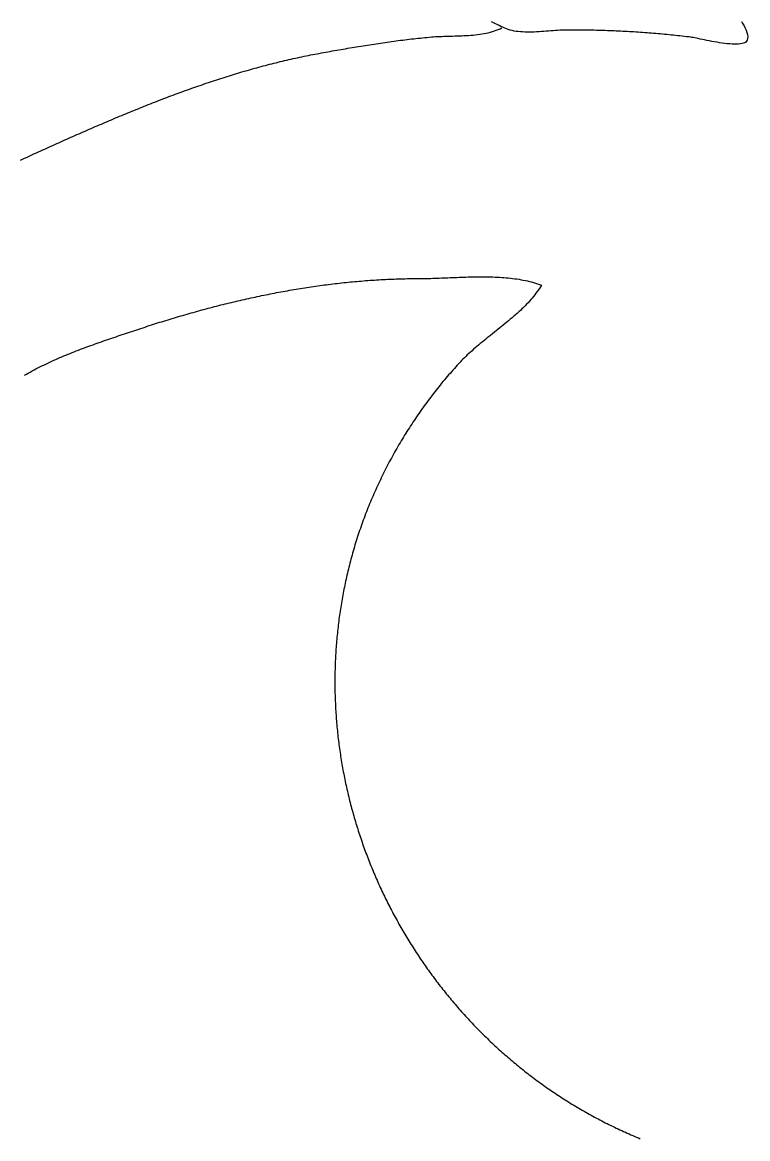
# Model space of a CAD drawing. Header units: millimetres. Extents: x 60 to 2307, y 40 to 1509.
# Drawn here: x 1428 to 1758, y 360 to 868 of the extents above; entities that cross this region are included whole.
import ezdxf

# ---------------------------------------------------------------- set-up
doc = ezdxf.new("R2010")
doc.units = ezdxf.units.MM
doc.layers.add('0_0_0', color=3, linetype='Continuous')

msp = doc.modelspace()

# ---------------------------------------------------------------- linework, layer by layer
at = {"layer": '0_0_0'}
for points in [[(1427.243, 804.8311), (1428.151, 805.2554), (1429.0594, 805.6789), (1429.9684, 806.1017), (1430.8778, 806.5236), (1431.7876, 806.9446), (1432.698, 807.3648), (1433.6089, 807.7842), (1434.5203, 808.2026), (1435.4322, 808.6202), (1436.3446, 809.0369), (1437.2576, 809.4527), (1438.1712, 809.8675), (1439.0853, 810.2814), (1440, 810.6944), (1440.9172, 811.1076), (1441.8346, 811.5205), (1442.7522, 811.9329), (1443.67, 812.345), (1444.5881, 812.7566), (1445.5064, 813.1677), (1446.4249, 813.5783), (1447.3437, 813.9884), (1448.2627, 814.3979), (1449.1819, 814.807), (1450.1014, 815.2154), (1451.0212, 815.6232), (1451.9413, 816.0304), (1452.8616, 816.4369), (1453.7822, 816.8428), (1454.7031, 817.248), (1455.6243, 817.6525), (1456.5458, 818.0562), (1457.4675, 818.4592), (1458.3896, 818.8614), (1459.312, 819.2629), (1460.2348, 819.6635), (1461.1578, 820.0632), (1462.0812, 820.4621), (1463.0049, 820.8601), (1463.929, 821.2572), (1464.8534, 821.6534), (1465.7781, 822.0486), (1466.7033, 822.4428), (1467.6288, 822.8361), (1468.5546, 823.2283), (1469.4809, 823.6195), (1470.4075, 824.0096), (1471.3345, 824.3986), (1472.2619, 824.7866), (1473.1897, 825.1734), (1474.1179, 825.5591), (1475.0466, 825.9436), (1475.9756, 826.3269), (1476.9051, 826.709), (1477.835, 827.0898), (1478.7653, 827.4695), (1479.696, 827.8478), (1480.6273, 828.2248), (1481.5589, 828.6005), (1482.4911, 828.9749), (1483.4236, 829.3479), (1484.3567, 829.7195), (1485.2902, 830.0897), (1486.2242, 830.4584), (1487.1587, 830.8258), (1488.0937, 831.1916), (1489.0292, 831.556), (1489.9652, 831.9188), (1490.9017, 832.2801), (1491.8387, 832.6398), (1492.7762, 832.9979), (1493.7143, 833.3545), (1494.6529, 833.7094), (1495.592, 834.0627), (1496.5317, 834.4143), (1497.4719, 834.7642), (1498.4127, 835.1123), (1499.354, 835.4588), (1500.2959, 835.8035), (1501.2384, 836.1464), (1502.1815, 836.4875), (1503.1251, 836.8268), (1504.0693, 837.1643), (1505.0141, 837.4998), (1505.9596, 837.8335), (1506.9056, 838.1653), (1507.8522, 838.4952), (1508.7995, 838.8231), (1509.7474, 839.149), (1510.6959, 839.4729), (1511.645, 839.7948), (1512.5948, 840.1147), (1513.5452, 840.4325), (1514.4963, 840.7482), (1515.448, 841.0618), (1516.4004, 841.3733), (1517.3535, 841.6826), (1518.3073, 841.9898), (1519.2617, 842.2947), (1520.2168, 842.5975), (1521.1726, 842.898), (1522.1291, 843.1963), (1523.0863, 843.4923), (1524.0442, 843.7859), (1525.0029, 844.0773), (1525.9622, 844.3663), (1526.9223, 844.6529), (1527.8831, 844.9372), (1528.8446, 845.219), (1529.8069, 845.4984), (1530.77, 845.7754), (1531.7338, 846.0498), (1532.6983, 846.3218), (1533.6636, 846.5913), (1534.6297, 846.8582), (1535.5966, 847.1225), (1536.5643, 847.3843), (1537.5327, 847.6435), (1538.5019, 847.9), (1539.472, 848.1539), (1540.4428, 848.4051), (1541.4145, 848.6536), (1542.387, 848.8994), (1543.3603, 849.1424), (1544.3344, 849.3827), (1545.3094, 849.6202), (1546.2852, 849.8549), (1547.2618, 850.0868), (1548.2393, 850.3159), (1549.2177, 850.542), (1550.1969, 850.7653), (1551.177, 850.9857), (1552.158, 851.2031), (1553.1398, 851.4176), (1554.1226, 851.6291), (1555.1062, 851.8376), (1556.0907, 852.0431), (1557.0761, 852.2455), (1558.0625, 852.4449), (1559.0497, 852.6412), (1560.0379, 852.8344), (1561.027, 853.0244), (1562.0171, 853.2113), (1563.008, 853.395), (1564, 853.5756), (1564.9889, 853.7537), (1565.9788, 853.9315), (1566.9693, 854.109), (1567.9607, 854.2861), (1568.9528, 854.4627), (1569.9456, 854.6388), (1570.9391, 854.8142), (1571.9333, 854.989), (1572.9281, 855.1631), (1573.9235, 855.3363), (1574.9196, 855.5087), (1575.9162, 855.6801), (1576.9134, 855.8505), (1577.9112, 856.0198), (1578.9094, 856.188), (1579.9082, 856.355), (1580.9074, 856.5206), (1581.907, 856.685), (1582.9071, 856.8479), (1583.9076, 857.0094), (1584.9085, 857.1693), (1585.9097, 857.3275), (1586.9113, 857.4841), (1587.9131, 857.639), (1588.9153, 857.792), (1589.9177, 857.9432), (1590.9204, 858.0924), (1591.9233, 858.2396), (1592.9264, 858.3847), (1593.9297, 858.5276), (1594.9331, 858.6684), (1595.9367, 858.8068), (1596.9404, 858.9429), (1597.9441, 859.0766), (1598.948, 859.2078), (1599.9518, 859.3365), (1600.9557, 859.4625), (1601.9596, 859.5858), (1602.9635, 859.7064), (1603.9673, 859.8242), (1604.9711, 859.9391), (1605.9748, 860.051), (1606.9783, 860.1599), (1607.9817, 860.2657), (1608.985, 860.3683), (1609.9881, 860.4678), (1610.9909, 860.5639), (1611.9936, 860.6567), (1612.996, 860.7461), (1613.9981, 860.8319), (1615, 860.9143), (1615.8958, 860.98), (1616.8118, 861.0359), (1617.7464, 861.0833), (1618.698, 861.1236), (1619.6652, 861.1582), (1620.6463, 861.1884), (1621.6398, 861.2157), (1622.6443, 861.2415), (1623.658, 861.2671), (1624.6796, 861.2939), (1625.7074, 861.3233), (1626.7399, 861.3567), (1627.7756, 861.3955), (1628.8129, 861.4411), (1629.8502, 861.4948), (1630.8861, 861.5581), (1631.919, 861.6323), (1632.9473, 861.7188), (1633.9695, 861.819), (1634.9841, 861.9343), (1635.9894, 862.0661), (1636.984, 862.2158), (1637.9664, 862.3847), (1638.9349, 862.5742), (1639.888, 862.7858), (1640.8243, 863.0207), (1641.742, 863.2805), (1642.6398, 863.5665), (1643.516, 863.88), (1644.3691, 864.2225), (1645.1976, 864.5954), (1646, 865)], [(1755.0579, 867.8086), (1755.6101, 866.8554), (1756.1464, 865.87), (1756.6445, 864.8675), (1757.0822, 863.8628), (1757.4371, 862.871), (1757.6868, 861.9071), (1757.809, 860.986), (1757.7814, 860.1228), (1757.5817, 859.3325), (1757.3369, 858.9024), (1756.9721, 858.5391), (1756.4955, 858.2389), (1755.9153, 857.9982), (1755.24, 857.8133), (1754.4776, 857.6806), (1753.6366, 857.5965), (1752.7252, 857.5574), (1751.7518, 857.5597), (1750.7245, 857.5997), (1749.6517, 857.6739), (1748.5416, 857.7785), (1747.4026, 857.91), (1746.2429, 858.0648), (1745.0708, 858.2392), (1743.8946, 858.4296), (1742.7226, 858.6325), (1741.563, 858.8441), (1740.4242, 859.0608), (1739.3145, 859.2791), (1738.242, 859.4953), (1737.2152, 859.7058), (1736.2422, 859.9069), (1735.3314, 860.0951), (1734.4911, 860.2668), (1733.7295, 860.4182), (1733.0549, 860.5458), (1732.4756, 860.646), (1732, 860.7152), (1731.0069, 860.8374), (1730.0133, 860.9572), (1729.0192, 861.0744), (1728.0247, 861.1891), (1727.0297, 861.3013), (1726.0343, 861.4111), (1725.0384, 861.5184), (1724.0421, 861.6232), (1723.0455, 861.7256), (1722.0484, 861.8255), (1721.051, 861.9231), (1720.0532, 862.0182), (1719.0551, 862.1109), (1718.0566, 862.2012), (1717.0578, 862.2892), (1716.0587, 862.3748), (1715.0593, 862.4581), (1714.0597, 862.539), (1713.0597, 862.6176), (1712.0596, 862.6939), (1711.0591, 862.7679), (1710.0585, 862.8396), (1709.0576, 862.909), (1708.0566, 862.9761), (1707.0554, 863.041), (1706.054, 863.1037), (1705.0524, 863.1641), (1704.0507, 863.2223), (1703.0489, 863.2783), (1702.0469, 863.3321), (1701.0449, 863.3837), (1700.0427, 863.4332), (1699.0405, 863.4805), (1698.0382, 863.5256), (1697.0359, 863.5686), (1696.0335, 863.6095), (1695.0312, 863.6483), (1694.0288, 863.685), (1693.0264, 863.7196), (1692.024, 863.7521), (1691.0217, 863.7826), (1690.0194, 863.811), (1689.0172, 863.8373), (1688.015, 863.8617), (1687.013, 863.884), (1686.011, 863.9043), (1685.0092, 863.9227), (1684.0075, 863.939), (1683.0059, 863.9534), (1682.0045, 863.9658), (1681.0032, 863.9763), (1680.0021, 863.9848), (1679.0013, 863.9915), (1678.0006, 863.9962), (1677.0002, 863.999), (1676, 864), (1675.1386, 863.9909), (1674.2433, 863.9651), (1673.3169, 863.9248), (1672.362, 863.8721), (1671.3815, 863.8092), (1670.3783, 863.7382), (1669.3549, 863.6613), (1668.3144, 863.5807), (1667.2593, 863.4985), (1666.1926, 863.4168), (1665.117, 863.3379), (1664.0353, 863.2639), (1662.9502, 863.197), (1661.8646, 863.1393), (1660.7813, 863.0929), (1659.703, 863.0601), (1658.6325, 863.043), (1657.5726, 863.0437), (1656.5261, 863.0645), (1655.4958, 863.1074), (1654.4844, 863.1747), (1653.4948, 863.2684), (1652.5297, 863.3909), (1651.5919, 863.5441), (1650.6842, 863.7303), (1649.8094, 863.9516), (1648.9703, 864.2103), (1648.1697, 864.5084), (1647.3217, 864.8629), (1646.4734, 865.2343), (1645.6249, 865.6221), (1644.7763, 866.0259), (1643.9277, 866.4451), (1643.0792, 866.8794), (1642.2309, 867.3283), (1641.3829, 867.7914)], [(1429, 707), (1429.8555, 707.4927), (1430.7161, 707.9793), (1431.5817, 708.4596), (1432.4522, 708.934), (1433.3273, 709.4025), (1434.2071, 709.8651), (1435.0913, 710.3221), (1435.9797, 710.7735), (1436.8724, 711.2194), (1437.769, 711.6599), (1438.6696, 712.0952), (1439.5739, 712.5253), (1440.4818, 712.9503), (1441.3932, 713.3705), (1442.3079, 713.7858), (1443.2258, 714.1964), (1444.1468, 714.6023), (1445.0707, 715.0038), (1445.9975, 715.4009), (1446.9268, 715.7937), (1447.8587, 716.1823), (1448.793, 716.5669), (1449.7295, 716.9475), (1450.6682, 717.3243), (1451.6088, 717.6973), (1452.5512, 718.0667), (1453.4954, 718.4326), (1454.4411, 718.795), (1455.3882, 719.1542), (1456.3366, 719.5101), (1457.2862, 719.863), (1458.2368, 720.2129), (1459.1883, 720.5599), (1460.1405, 720.9042), (1461.0933, 721.2458), (1462.0466, 721.5849), (1463.0002, 721.9215), (1463.954, 722.2558), (1464.9079, 722.5879), (1465.8617, 722.9179), (1466.8152, 723.2459), (1467.7684, 723.572), (1468.7212, 723.8964), (1469.6733, 724.219), (1470.6246, 724.5401), (1471.5751, 724.8597), (1472.5245, 725.178), (1473.4727, 725.4951), (1474.4196, 725.811), (1475.3651, 726.1259), (1476.309, 726.4399), (1477.2512, 726.7531), (1478.1915, 727.0655), (1479.1298, 727.3775), (1480.066, 727.6889), (1481, 728), (1481.9436, 728.3136), (1482.8881, 728.6257), (1483.8332, 728.9362), (1484.779, 729.2451), (1485.7256, 729.5524), (1486.6728, 729.8581), (1487.6208, 730.1621), (1488.5694, 730.4645), (1489.5187, 730.7652), (1490.4688, 731.0643), (1491.4194, 731.3616), (1492.3708, 731.6573), (1493.3228, 731.9512), (1494.2755, 732.2434), (1495.2289, 732.5339), (1496.1829, 732.8226), (1497.1375, 733.1096), (1498.0928, 733.3948), (1499.0487, 733.6782), (1500.0053, 733.9597), (1500.9625, 734.2395), (1501.9203, 734.5175), (1502.8788, 734.7936), (1503.8378, 735.0678), (1504.7975, 735.3402), (1505.7577, 735.6107), (1506.7186, 735.8793), (1507.6801, 736.146), (1508.6421, 736.4107), (1509.6048, 736.6736), (1510.568, 736.9345), (1511.5318, 737.1934), (1512.4962, 737.4504), (1513.4611, 737.7054), (1514.4266, 737.9584), (1515.3927, 738.2094), (1516.3593, 738.4583), (1517.3264, 738.7052), (1518.2941, 738.9501), (1519.2624, 739.1929), (1520.2312, 739.4337), (1521.2005, 739.6724), (1522.1703, 739.9089), (1523.1406, 740.1434), (1524.1115, 740.3757), (1525.0828, 740.6059), (1526.0547, 740.8339), (1527.0271, 741.0598), (1527.9999, 741.2835), (1528.9733, 741.505), (1529.9471, 741.7243), (1530.9215, 741.9414), (1531.8962, 742.1563), (1532.8715, 742.3689), (1533.8472, 742.5793), (1534.8234, 742.7874), (1535.8001, 742.9932), (1536.7772, 743.1967), (1537.7547, 743.398), (1538.7327, 743.5969), (1539.7111, 743.7935), (1540.69, 743.9877), (1541.6693, 744.1796), (1542.649, 744.3691), (1543.6291, 744.5563), (1544.6097, 744.741), (1545.5906, 744.9234), (1546.572, 745.1033), (1547.5537, 745.2808), (1548.5358, 745.4558), (1549.5184, 745.6284), (1550.5013, 745.7985), (1551.4846, 745.9662), (1552.4682, 746.1313), (1553.4523, 746.2939), (1554.4367, 746.454), (1555.4215, 746.6116), (1556.4066, 746.7666), (1557.392, 746.9191), (1558.3779, 747.069), (1559.364, 747.2163), (1560.3505, 747.361), (1561.3373, 747.503), (1562.3245, 747.6425), (1563.3119, 747.7793), (1564.2997, 747.9135), (1565.2878, 748.045), (1566.2762, 748.1738), (1567.2649, 748.3), (1568.2539, 748.4234), (1569.2432, 748.5442), (1570.2328, 748.6622), (1571.2227, 748.7774), (1572.2128, 748.8899), (1573.2033, 748.9997), (1574.1939, 749.1066), (1575.1849, 749.2108), (1576.1761, 749.3122), (1577.1676, 749.4107), (1578.1593, 749.5064), (1579.1513, 749.5993), (1580.1435, 749.6893), (1581.1359, 749.7765), (1582.1286, 749.8608), (1583.1214, 749.9421), (1584.1146, 750.0206), (1585.1079, 750.0962), (1586.1014, 750.1688), (1587.0952, 750.2384), (1588.0891, 750.3052), (1589.0833, 750.3689), (1590.0776, 750.4297), (1591.0721, 750.4874), (1592.0668, 750.5422), (1593.0617, 750.5939), (1594.0567, 750.6426), (1595.052, 750.6882), (1596.0473, 750.7308), (1597.0429, 750.7703), (1598.0386, 750.8067), (1599.0344, 750.84), (1600.0304, 750.8703), (1601.0265, 750.8973), (1602.0228, 750.9213), (1603.0192, 750.9421), (1604.0157, 750.9597), (1605.0123, 750.9742), (1606.0091, 750.9854), (1607.0059, 750.9935), (1608.0029, 750.9983), (1609, 751), (1609.9231, 751.0028), (1610.8543, 751.0112), (1611.7933, 751.0247), (1612.7398, 751.0428), (1613.6934, 751.0652), (1614.6538, 751.0914), (1615.6207, 751.121), (1616.5937, 751.1536), (1617.5725, 751.1887), (1618.5568, 751.226), (1619.5462, 751.265), (1620.5404, 751.3053), (1621.5391, 751.3465), (1622.5419, 751.3882), (1623.5485, 751.4299), (1624.5586, 751.4712), (1625.5718, 751.5118), (1626.5879, 751.5511), (1627.6064, 751.5888), (1628.6271, 751.6244), (1629.6496, 751.6576), (1630.6736, 751.6879), (1631.6987, 751.7148), (1632.7246, 751.7381), (1633.7511, 751.7571), (1634.7776, 751.7717), (1635.8041, 751.7812), (1636.83, 751.7853), (1637.855, 751.7836), (1638.8789, 751.7756), (1639.9013, 751.7609), (1640.9218, 751.7392), (1641.9402, 751.71), (1642.956, 751.6728), (1643.9691, 751.6273), (1644.9789, 751.573), (1645.9853, 751.5095), (1646.9878, 751.4365), (1647.9862, 751.3534), (1648.9801, 751.2598), (1649.9691, 751.1554), (1650.953, 751.0397), (1651.9314, 750.9123), (1652.904, 750.7728), (1653.8704, 750.6207), (1654.8304, 750.4556), (1655.7835, 750.2772), (1656.7295, 750.085), (1657.668, 749.8786), (1658.5986, 749.6575), (1659.5212, 749.4213), (1660.4352, 749.1697), (1661.3404, 748.9022), (1662.2365, 748.6183), (1663.1231, 748.3177), (1664, 748), (1663.5589, 747.2445), (1663.0931, 746.4946), (1662.6034, 745.7502), (1662.0907, 745.0112), (1661.5558, 744.2773), (1660.9996, 743.5485), (1660.4229, 742.8246), (1659.8266, 742.1054), (1659.2115, 741.3908), (1658.5785, 740.6807), (1657.9284, 739.975), (1657.2621, 739.2734), (1656.5804, 738.5759), (1655.8843, 737.8822), (1655.1744, 737.1923), (1654.4517, 736.5061), (1653.7171, 735.8233), (1652.9714, 735.1438), (1652.2154, 734.4675), (1651.45, 733.7942), (1650.6761, 733.1239), (1649.8944, 732.4563), (1649.1059, 731.7913), (1648.3115, 731.1288), (1647.5118, 730.4686), (1646.7079, 729.8106), (1645.9005, 729.1546), (1645.0906, 728.5005), (1644.2789, 727.8482), (1643.4663, 727.1975), (1642.6537, 726.5483), (1641.8419, 725.9004), (1641.0318, 725.2536), (1640.2241, 724.6079), (1639.4199, 723.9631), (1638.6199, 723.3191), (1637.825, 722.6756), (1637.036, 722.0327), (1636.2537, 721.39), (1635.4791, 720.7475), (1634.713, 720.1051), (1633.9563, 719.4626), (1633.2097, 718.8198), (1632.4741, 718.1766), (1631.7505, 717.5329), (1631.0395, 716.8885), (1630.3422, 716.2433), (1629.6594, 715.5971), (1628.9918, 714.9498), (1628.3403, 714.3013), (1627.7059, 713.6514), (1627.0894, 713), (1626.4205, 712.2781), (1625.7547, 711.5524), (1625.092, 710.8229), (1624.4324, 710.0897), (1623.7758, 709.3527), (1623.1224, 708.612), (1622.4721, 707.8676), (1621.8249, 707.1195), (1621.181, 706.3678), (1620.5402, 705.6126), (1619.9026, 704.8538), (1619.2683, 704.0915), (1618.6373, 703.3257), (1618.0095, 702.5564), (1617.385, 701.7837), (1616.7638, 701.0077), (1616.1459, 700.2282), (1615.5314, 699.4455), (1614.9203, 698.6594), (1614.3126, 697.8701), (1613.7082, 697.0775), (1613.1073, 696.2818), (1612.5099, 695.4829), (1611.9159, 694.6808), (1611.3255, 693.8757), (1610.7385, 693.0675), (1610.1551, 692.2562), (1609.5752, 691.442), (1608.9988, 690.6247), (1608.4261, 689.8046), (1607.857, 688.9815), (1607.2915, 688.1555), (1606.7297, 687.3267), (1606.1715, 686.4951), (1605.617, 685.6607), (1605.0662, 684.8236), (1604.5191, 683.9837), (1603.9758, 683.1412), (1603.4363, 682.296), (1602.9005, 681.4482), (1602.3686, 680.5977), (1601.8405, 679.7448), (1601.3162, 678.8893), (1600.7958, 678.0313), (1600.2792, 677.1709), (1599.7666, 676.308), (1599.2579, 675.4428), (1598.7531, 674.5752), (1598.2523, 673.7052), (1597.7555, 672.833), (1597.2627, 671.9584), (1596.7739, 671.0817), (1596.2892, 670.2027), (1595.8085, 669.3216), (1595.3319, 668.4384), (1594.8593, 667.553), (1594.391, 666.6656), (1593.9267, 665.7761), (1593.4666, 664.8846), (1593.0107, 663.9911), (1592.559, 663.0957), (1592.1115, 662.1984), (1591.6683, 661.2992), (1591.2293, 660.3981), (1590.7945, 659.4953), (1590.3641, 658.5906), (1589.938, 657.6842), (1589.5163, 656.7761), (1589.0989, 655.8663), (1588.6858, 654.9548), (1588.2772, 654.0417), (1587.873, 653.127), (1587.4732, 652.2108), (1587.0778, 651.293), (1586.687, 650.3737), (1586.3006, 649.453), (1585.9188, 648.5308), (1585.5415, 647.6073), (1585.1687, 646.6823), (1584.8005, 645.7561), (1584.4369, 644.8285), (1584.0779, 643.8997), (1583.7236, 642.9696), (1583.3739, 642.0383), (1583.0288, 641.1058), (1582.6885, 640.1722), (1582.3529, 639.2375), (1582.022, 638.3017), (1581.6958, 637.3649), (1581.3745, 636.4271), (1581.0579, 635.4882), (1580.7461, 634.5485), (1580.4391, 633.6078), (1580.137, 632.6662), (1579.8398, 631.7238), (1579.5475, 630.7805), (1579.26, 629.8365), (1578.9775, 628.8917), (1578.6999, 627.9462), (1578.4274, 627), (1578.1707, 626.0929), (1577.9181, 625.1856), (1577.6697, 624.278), (1577.4254, 623.37), (1577.1853, 622.4618), (1576.9492, 621.5532), (1576.7173, 620.6444), (1576.4895, 619.7353), (1576.2658, 618.826), (1576.0462, 617.9164), (1575.8307, 617.0066), (1575.6193, 616.0965), (1575.412, 615.1863), (1575.2087, 614.2758), (1575.0095, 613.3652), (1574.8144, 612.4543), (1574.6234, 611.5433), (1574.4363, 610.6322), (1574.2534, 609.7208), (1574.0745, 608.8094), (1573.8996, 607.8978), (1573.7287, 606.9861), (1573.5619, 606.0742), (1573.3991, 605.1623), (1573.2402, 604.2503), (1573.0854, 603.3382), (1572.9346, 602.4261), (1572.7878, 601.5139), (1572.645, 600.6016), (1572.5062, 599.6893), (1572.3713, 598.777), (1572.2404, 597.8647), (1572.1135, 596.9523), (1571.9906, 596.04), (1571.8716, 595.1277), (1571.7565, 594.2154), (1571.6454, 593.3031), (1571.5382, 592.3909), (1571.4349, 591.4788), (1571.3356, 590.5667), (1571.2402, 589.6547), (1571.1487, 588.7427), (1571.0611, 587.8309), (1570.9774, 586.9192), (1570.8977, 586.0076), (1570.8218, 585.0962), (1570.7497, 584.1849), (1570.6816, 583.2737), (1570.6173, 582.3627), (1570.5569, 581.4519), (1570.5004, 580.5412), (1570.4477, 579.6308), (1570.3989, 578.7205), (1570.3539, 577.8105), (1570.3127, 576.9007), (1570.2754, 575.9911), (1570.2419, 575.0818), (1570.2122, 574.1727), (1570.1863, 573.2639), (1570.1643, 572.3554), (1570.146, 571.4472), (1570.1315, 570.5392), (1570.1209, 569.6316), (1570.114, 568.7243), (1570.1109, 567.8173), (1570.1115, 566.9107), (1570.116, 566.0044), (1570.1242, 565.0984), (1570.1361, 564.1929), (1570.1518, 563.2877), (1570.1713, 562.3829), (1570.1945, 561.4785), (1570.2214, 560.5745), (1570.252, 559.671), (1570.2864, 558.7679), (1570.3244, 557.8652), (1570.3662, 556.963), (1570.4117, 556.0612), (1570.4609, 555.16), (1570.5138, 554.2592), (1570.5703, 553.3589), (1570.6306, 552.4591), (1570.6945, 551.5598), (1570.7621, 550.6611), (1570.8333, 549.7629), (1570.9082, 548.8652), (1570.9868, 547.9681), (1571.069, 547.0716), (1571.1548, 546.1757), (1571.2443, 545.2803), (1571.3374, 544.3856), (1571.4341, 543.4914), (1571.5345, 542.5979), (1571.6384, 541.705), (1571.746, 540.8128), (1571.8571, 539.9212), (1571.9719, 539.0303), (1572.0902, 538.14), (1572.2121, 537.2504), (1572.3376, 536.3616), (1572.4666, 535.4734), (1572.5993, 534.5859), (1572.7354, 533.6992), (1572.8752, 532.8132), (1573.0184, 531.928), (1573.1652, 531.0435), (1573.3156, 530.1598), (1573.4695, 529.2768), (1573.6269, 528.3947), (1573.7878, 527.5133), (1573.9522, 526.6328), (1574.1201, 525.7531), (1574.2916, 524.8742), (1574.4665, 523.9962), (1574.6449, 523.119), (1574.8268, 522.2426), (1575.0122, 521.3672), (1575.201, 520.4926), (1575.3933, 519.6189), (1575.5891, 518.7461), (1575.7883, 517.8743), (1575.9909, 517.0033), (1576.197, 516.1333), (1576.4066, 515.2643), (1576.6195, 514.3962), (1576.8359, 513.529), (1577.0557, 512.6629), (1577.279, 511.7977), (1577.5056, 510.9335), (1577.7356, 510.0704), (1577.969, 509.2082), (1578.2058, 508.3471), (1578.446, 507.487), (1578.6896, 506.628), (1578.9366, 505.77), (1579.1869, 504.9131), (1579.4405, 504.0573), (1579.6975, 503.2026), (1579.9579, 502.349), (1580.2216, 501.4965), (1580.4887, 500.6451), (1580.759, 499.7948), (1581.0327, 498.9457), (1581.3098, 498.0978), (1581.5901, 497.251), (1581.8737, 496.4054), (1582.1607, 495.561), (1582.4509, 494.7177), (1582.7444, 493.8757), (1583.0412, 493.0349), (1583.3413, 492.1954), (1583.6447, 491.357), (1583.9513, 490.5199), (1584.2612, 489.6841), (1584.5743, 488.8495), (1584.8907, 488.0163), (1585.2104, 487.1843), (1585.5332, 486.3536), (1585.8593, 485.5242), (1586.1887, 484.6962), (1586.5212, 483.8695), (1586.857, 483.0441), (1587.1959, 482.2201), (1587.5381, 481.3974), (1587.8835, 480.5761), (1588.232, 479.7562), (1588.5838, 478.9377), (1588.9387, 478.1206), (1589.2968, 477.3049), (1589.6581, 476.4906), (1590.0225, 475.6778), (1590.3901, 474.8665), (1590.7608, 474.0565), (1591.1347, 473.2481), (1591.5117, 472.4411), (1591.8918, 471.6356), (1592.2751, 470.8317), (1592.6615, 470.0292), (1593.051, 469.2282), (1593.4436, 468.4288), (1593.8393, 467.6309), (1594.2381, 466.8346), (1594.64, 466.0398), (1595.045, 465.2466), (1595.4531, 464.455), (1595.8643, 463.665), (1596.2785, 462.8766), (1596.6957, 462.0898), (1597.1161, 461.3046), (1597.5395, 460.5211), (1597.9659, 459.7392), (1598.3954, 458.959), (1598.8279, 458.1804), (1599.2634, 457.4035), (1599.7019, 456.6283), (1600.1435, 455.8548), (1600.5881, 455.083), (1601.0357, 454.3129), (1601.4863, 453.5446), (1601.9398, 452.778), (1602.3964, 452.0131), (1602.8559, 451.25), (1603.3184, 450.4887), (1603.7839, 449.7291), (1604.2524, 448.9714), (1604.7238, 448.2154), (1605.1981, 447.4613), (1605.6754, 446.709), (1606.1557, 445.9585), (1606.6389, 445.2099), (1607.125, 444.4631), (1607.614, 443.7182), (1608.1059, 442.9751), (1608.6008, 442.234), (1609.0986, 441.4947), (1609.5992, 440.7573), (1610.1028, 440.0219), (1610.6092, 439.2884), (1611.1185, 438.5568), (1611.6307, 437.8272), (1612.1458, 437.0996), (1612.6637, 436.3739), (1613.1845, 435.6502), (1613.7082, 434.9284), (1614.2347, 434.2087), (1614.764, 433.491), (1615.2962, 432.7753), (1615.8312, 432.0617), (1616.369, 431.3501), (1616.9096, 430.6405), (1617.4531, 429.933), (1617.9994, 429.2276), (1618.5484, 428.5242), (1619.1003, 427.823), (1619.6549, 427.1239), (1620.2123, 426.4269), (1620.7725, 425.732), (1621.3355, 425.0392), (1621.9013, 424.3486), (1622.4698, 423.6601), (1623.041, 422.9739), (1623.615, 422.2898), (1624.1917, 421.6078), (1624.7712, 420.9281), (1625.3534, 420.2506), (1625.9384, 419.5753), (1626.526, 418.9023), (1627.1164, 418.2315), (1627.7095, 417.5629), (1628.3052, 416.8966), (1628.9037, 416.2326), (1629.5049, 415.5708), (1630.1087, 414.9114), (1630.7152, 414.2542), (1631.3244, 413.5994), (1631.9363, 412.9469), (1632.5508, 412.2967), (1633.168, 411.6489), (1633.7878, 411.0034), (1634.4103, 410.3603), (1635.0354, 409.7196), (1635.6631, 409.0813), (1636.2935, 408.4453), (1636.9264, 407.8118), (1637.562, 407.1807), (1638.2002, 406.552), (1638.8411, 405.9258), (1639.4845, 405.302), (1640.1304, 404.6806), (1640.779, 404.0618), (1641.4302, 403.4454), (1642.0839, 402.8315), (1642.7402, 402.2201), (1643.3991, 401.6113), (1644.0605, 401.0049), (1644.7244, 400.4011), (1645.391, 399.7998), (1646.06, 399.2011), (1646.7316, 398.605), (1647.4057, 398.0114), (1648.0823, 397.4204), (1648.7614, 396.832), (1649.4431, 396.2462), (1650.1273, 395.663), (1650.8139, 395.0825), (1651.503, 394.5046), (1652.1947, 393.9293), (1652.8888, 393.3568), (1653.5854, 392.7868), (1654.2844, 392.2196), (1654.9859, 391.655), (1655.6899, 391.0932), (1656.3963, 390.534), (1657.1052, 389.9776), (1657.8165, 389.4239), (1658.5302, 388.873), (1659.2464, 388.3248), (1659.965, 387.7794), (1660.686, 387.2367), (1661.4094, 386.6968), (1662.1352, 386.1598), (1662.8634, 385.6255), (1663.594, 385.094), (1664.327, 384.5654), (1665.0624, 384.0396), (1665.8002, 383.5167), (1666.5403, 382.9966), (1667.2828, 382.4794), (1668.0276, 381.965), (1668.7748, 381.4536), (1669.5243, 380.945), (1670.2762, 380.4394), (1671.0304, 379.9367), (1671.787, 379.4369), (1672.5459, 378.9401), (1673.307, 378.4462), (1674.0705, 377.9552), (1674.8363, 377.4673), (1675.6044, 376.9823), (1676.3748, 376.5003), (1677.1475, 376.0213), (1677.9225, 375.5454), (1678.6997, 375.0724), (1679.4792, 374.6025), (1680.261, 374.1357), (1681.045, 373.6719), (1681.8313, 373.2111), (1682.6198, 372.7535), (1683.4106, 372.2989), (1684.2036, 371.8474), (1684.9988, 371.399), (1685.7963, 370.9538), (1686.596, 370.5117), (1687.3979, 370.0727), (1688.202, 369.6369), (1689.0083, 369.2042), (1689.8168, 368.7747), (1690.6274, 368.3484), (1691.4403, 367.9253), (1692.2554, 367.5054), (1693.0726, 367.0887), (1693.8919, 366.6752), (1694.7135, 366.2649), (1695.5372, 365.8579), (1696.363, 365.4542), (1697.191, 365.0537), (1698.0211, 364.6565), (1698.8534, 364.2625), (1699.6877, 363.8719), (1700.5242, 363.4846), (1701.3628, 363.1006), (1702.2035, 362.7199), (1703.0464, 362.3426), (1703.8913, 361.9686), (1704.7383, 361.598), (1705.5873, 361.2307), (1706.4385, 360.8668), (1707.2917, 360.5063), (1708.147, 360.1493), (1709.0044, 359.7956)]]:
    msp.add_lwpolyline(points, dxfattribs=at)

doc.saveas('drawing.dxf')
